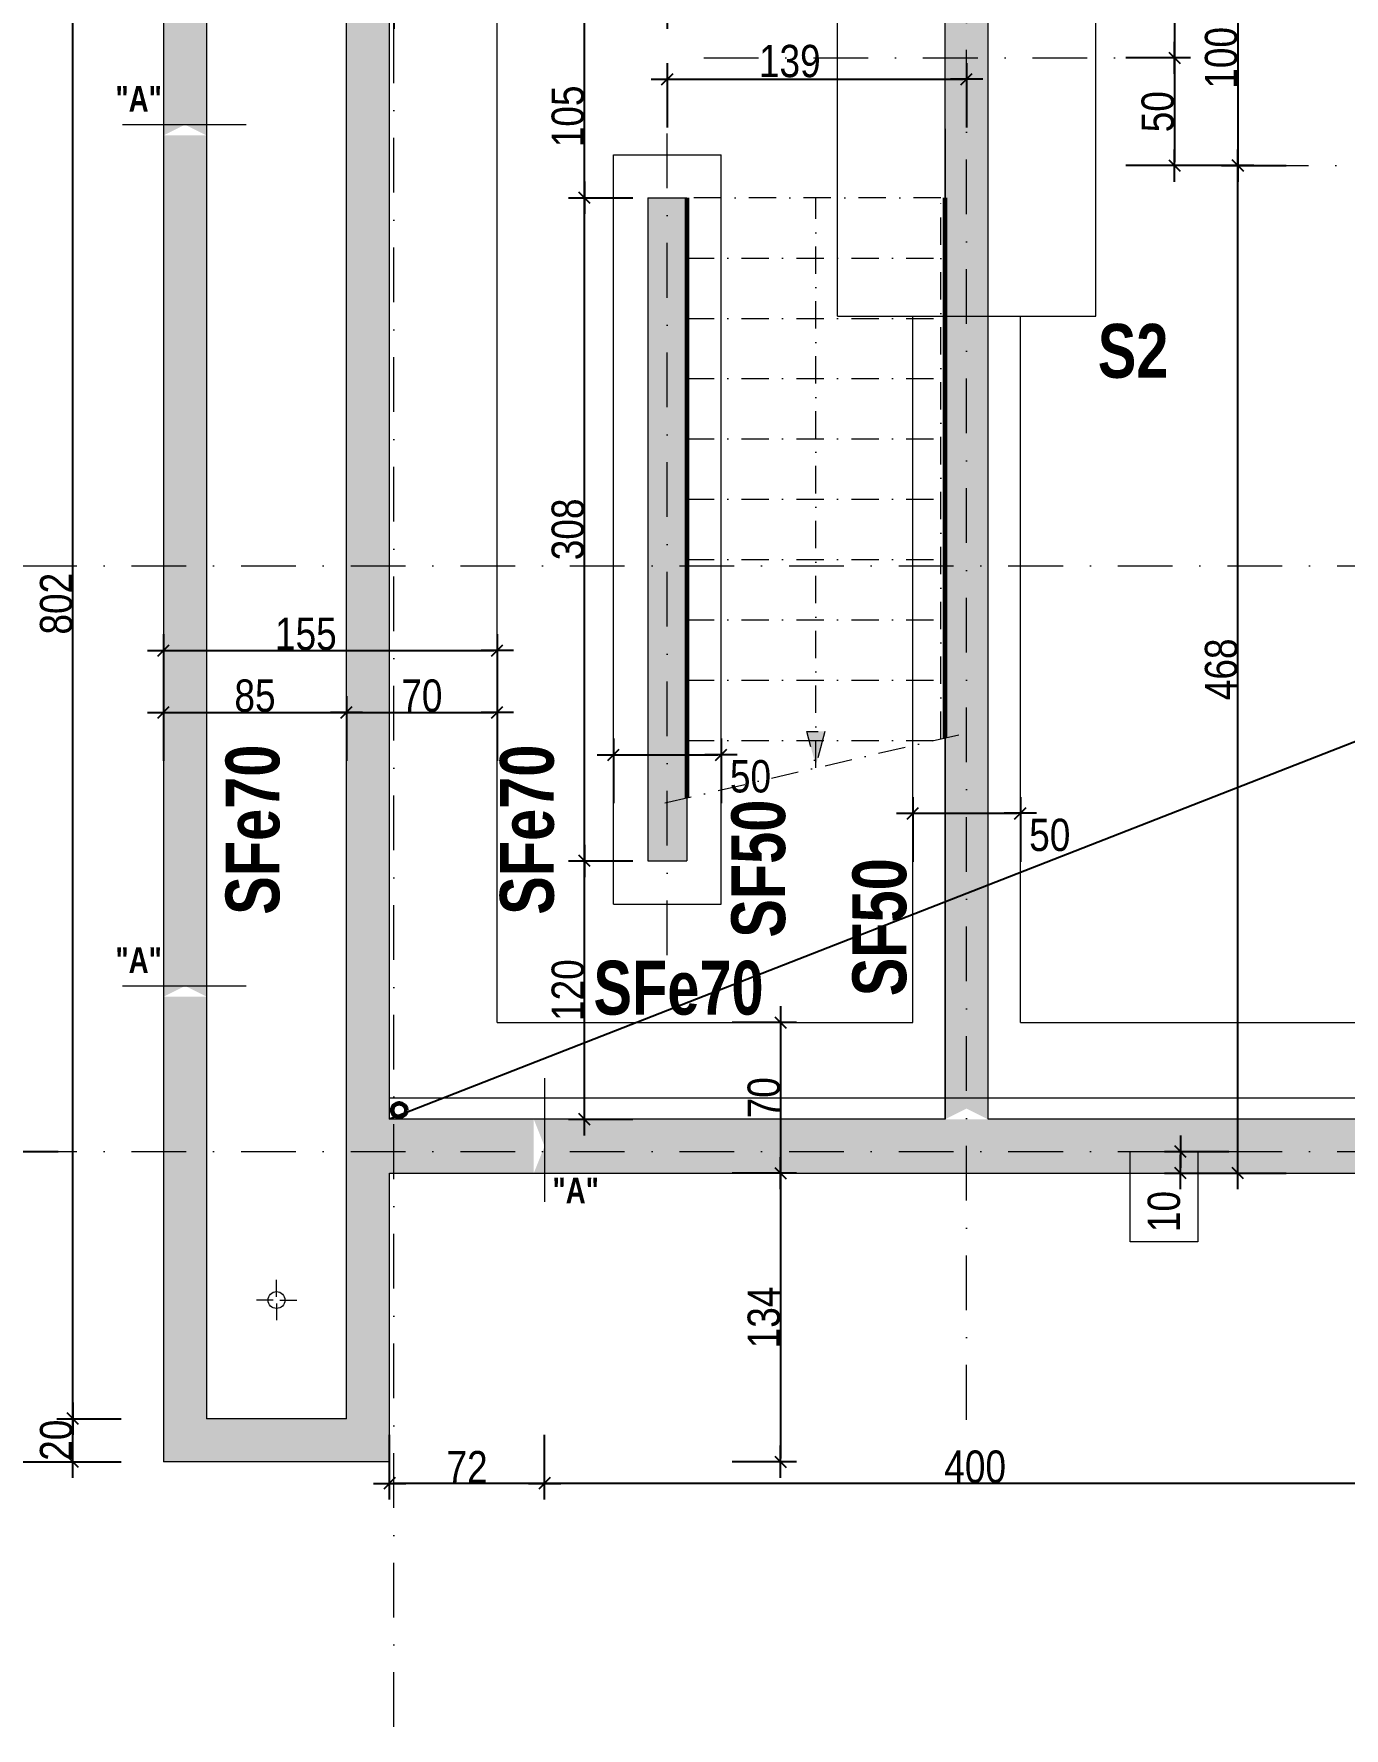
# Model space of a CAD drawing. Header units: centimetres. Extents: x -40 to 58779, y 2083 to 6283.
# Drawn here: x 52252 to 52860, y 2994 to 3781 of the extents above; entities that cross this region are included whole.
import ezdxf
from ezdxf.enums import TextEntityAlignment as Align

# ---------------------------------------------------------------- set-up
doc = ezdxf.new("R2010")
doc.units = ezdxf.units.CM
doc.header["$PDMODE"] = 1
doc.header["$PDSIZE"] = -2
doc.linetypes.add('TIRETPTX2', pattern=[50.8, 25.4, -12.7, 0, -12.7])
for name, color, linetype in [('01_cote_gen', 4, 'Continuous'), ('01_poch_murs', 253, 'Continuous'), ('01_texte', 230, 'Continuous'), ('AA_COTES', 2, 'Continuous')]:
    doc.layers.add(name, color=color, linetype=linetype)
for name, color, linetype, lineweight in [('01_murs_coup', 5, 'Continuous', 60), ('01_sem', 42, 'Continuous', 15), ('01_tram_axes', 2, 'TIRETPTX2', 9)]:
    doc.layers.add(name, color=color, linetype=linetype, lineweight=lineweight)
doc.styles.add('impact', font='impact.ttf')
doc.styles.add('STYLE2', font='ARIALN.TTF')
doc.dimstyles.new('JB50', dxfattribs={"dimscale": 0.1, "dimtxt": 150, "dimasz": 15, "dimexe": 0.1, "dimexo": 0.1, "dimgap": 0.09, "dimtad": 1, "dimdec": 1, "dimdsep": 46, "dimtxsty": 'STYLE2', "dimblk1": 'BOND_G', "dimblk2": 'BOND_D', "dimsah": 1, "dimcen": 1.5, "dimdle": 0.01, "dimse1": 1, "dimse2": 1, "dimclrd": 4, "dimclre": 2, "dimclrt": 6, "dimazin": 2, "dimtfac": 2.333333, "dimtdec": 1, "dimtix": 1, "dimtmove": 2, "dimatfit": 3, "dimldrblk": 'BOND_G', "dimfxl": 1, "dimtolj": 1, "dimtzin": 0, "dimarcsym": 0})

# ---------------------------------------------------------------- blocks, each defined once
blk = doc.blocks.new('BOND_G')
at = {"layer": 'AA_COTES', "color": 0}
for p, q in [((0, -5), (0, 15)), ((5, 0), (-5, 0)), ((1.77, 1.77), (-1.77, -1.77))]:
    blk.add_line(p, q, dxfattribs=at)
blk = doc.blocks.new('BOND_D')
at = {"layer": 'AA_COTES', "color": 0}
for p, q in [((5, 0), (-5, 0)), ((-1.77, -1.77), (1.77, 1.77)), ((0, 5), (0, -15))]:
    blk.add_line(p, q, dxfattribs=at)
blk = doc.blocks.new('*D1466')
at = {"layer": '01_cote_gen', "color": 4, "lineweight": -2, "transparency": 16777216}
blk.add_line((52522.37, 3445.72), (52569.37, 3445.72), dxfattribs=at)
at = {"layer": 'Defpoints', "color": 0, "lineweight": 0, "transparency": 16777216}
for p in [(52520.87, 3448.99), (52570.87, 3448.99), (52570.87, 3445.72)]:
    blk.add_point(p, dxfattribs=at)
at = {"layer": '01_cote_gen', "color": 4, "lineweight": -2, "transparency": 16777216, "xscale": 1.5, "yscale": 1.5, "zscale": 1.5, "rotation": 180}
blk.add_blockref('BOND_G', (52520.87, 3445.72), dxfattribs=at)
at = {"layer": '01_cote_gen', "color": 4, "lineweight": -2, "transparency": 16777216, "xscale": 1.5, "yscale": 1.5, "zscale": 1.5}
blk.add_blockref('BOND_D', (52570.87, 3445.72), dxfattribs=at)
at = {"layer": '01_cote_gen', "color": 6, "lineweight": 0, "transparency": 16777216, "insert": (52584.51, 3435.61), "char_height": 15, "attachment_point": 5, "style": 'STYLE2'}
blk.add_mtext('\\A1;50', dxfattribs=at)
blk = doc.blocks.new('*D1550')
at = {"layer": '01_cote_gen', "color": 4, "lineweight": -2, "transparency": 16777216}
blk.add_line((52661.37, 3418.51), (52708.37, 3418.51), dxfattribs=at)
at = {"layer": 'Defpoints', "color": 0, "lineweight": 0, "transparency": 16777216}
for p in [(52659.87, 3421.78), (52709.87, 3421.78), (52709.87, 3418.51)]:
    blk.add_point(p, dxfattribs=at)
at = {"layer": '01_cote_gen', "color": 4, "lineweight": -2, "transparency": 16777216, "xscale": 1.5, "yscale": 1.5, "zscale": 1.5, "rotation": 180}
blk.add_blockref('BOND_G', (52659.87, 3418.51), dxfattribs=at)
at = {"layer": '01_cote_gen', "color": 4, "lineweight": -2, "transparency": 16777216, "xscale": 1.5, "yscale": 1.5, "zscale": 1.5}
blk.add_blockref('BOND_D', (52709.87, 3418.51), dxfattribs=at)
at = {"layer": '01_cote_gen', "color": 6, "lineweight": 0, "transparency": 16777216, "insert": (52723.52, 3408.4), "char_height": 15, "attachment_point": 5, "style": 'STYLE2'}
blk.add_mtext('\\A1;50', dxfattribs=at)
blk = doc.blocks.new('*D1551')
at = {"layer": '01_cote_gen', "color": 4, "lineweight": -2, "transparency": 16777216}
blk.add_line((52598.45, 3319.89), (52598.45, 3252.89), dxfattribs=at)
at = {"layer": 'Defpoints', "color": 0, "lineweight": 0, "transparency": 16777216}
for p in [(52581.47, 3321.39), (52578.43, 3251.39), (52598.45, 3251.39)]:
    blk.add_point(p, dxfattribs=at)
at = {"layer": '01_cote_gen', "color": 4, "lineweight": -2, "transparency": 16777216, "xscale": 1.5, "yscale": 1.5, "zscale": 1.5}
for name, p, rotation in [('BOND_G', (52598.45, 3321.39), 90), ('BOND_D', (52598.45, 3251.39), 270)]:
    blk.add_blockref(name, p, dxfattribs=dict(at, rotation=rotation))
at = {"layer": '01_cote_gen', "color": 6, "lineweight": 0, "transparency": 16777216, "insert": (52590.78, 3286.39), "char_height": 15, "attachment_point": 5, "rotation": 90, "style": 'STYLE2'}
blk.add_mtext('\\A1;70', dxfattribs=at)
blk = doc.blocks.new('*D1587')
at = {"layer": '01_cote_gen', "color": 4, "lineweight": -2, "transparency": 16777216}
blk.add_line((52313.37, 3494.14), (52465.37, 3494.14), dxfattribs=at)
at = {"layer": 'Defpoints', "color": 0, "lineweight": 0, "transparency": 16777216}
for p in [(52311.87, 3557.14), (52466.87, 3557.14), (52466.87, 3494.14)]:
    blk.add_point(p, dxfattribs=at)
at = {"layer": '01_cote_gen', "color": 4, "lineweight": -2, "transparency": 16777216, "xscale": 1.5, "yscale": 1.5, "zscale": 1.5, "rotation": 180}
blk.add_blockref('BOND_G', (52311.87, 3494.14), dxfattribs=at)
at = {"layer": '01_cote_gen', "color": 4, "lineweight": -2, "transparency": 16777216, "xscale": 1.5, "yscale": 1.5, "zscale": 1.5}
blk.add_blockref('BOND_D', (52466.87, 3494.14), dxfattribs=at)
at = {"layer": '01_cote_gen', "color": 6, "lineweight": 0, "transparency": 16777216, "insert": (52377.99, 3501.8), "char_height": 15, "attachment_point": 5, "style": 'STYLE2'}
blk.add_mtext('\\A1;155', dxfattribs=at)
blk = doc.blocks.new('*D1588')
at = {"layer": '01_cote_gen', "color": 4, "lineweight": -2, "transparency": 16777216}
blk.add_line((52313.37, 3465.41), (52395.37, 3465.41), dxfattribs=at)
at = {"layer": 'Defpoints', "color": 0, "lineweight": 0, "transparency": 16777216}
for p in [(52396.87, 3465.41), (52311.87, 3459.3), (52396.87, 3459.3)]:
    blk.add_point(p, dxfattribs=at)
at = {"layer": '01_cote_gen', "color": 4, "lineweight": -2, "transparency": 16777216, "xscale": 1.5, "yscale": 1.5, "zscale": 1.5, "rotation": 180}
blk.add_blockref('BOND_G', (52311.87, 3465.41), dxfattribs=at)
at = {"layer": '01_cote_gen', "color": 4, "lineweight": -2, "transparency": 16777216, "xscale": 1.5, "yscale": 1.5, "zscale": 1.5}
blk.add_blockref('BOND_D', (52396.87, 3465.41), dxfattribs=at)
at = {"layer": '01_cote_gen', "color": 6, "lineweight": 0, "transparency": 16777216, "insert": (52354.37, 3473.08), "char_height": 15, "attachment_point": 5, "style": 'STYLE2'}
blk.add_mtext('\\A1;85', dxfattribs=at)
blk = doc.blocks.new('*D1589')
at = {"layer": '01_cote_gen', "color": 4, "lineweight": -2, "transparency": 16777216}
blk.add_line((52398.37, 3465.41), (52465.37, 3465.41), dxfattribs=at)
at = {"layer": 'Defpoints', "color": 0, "lineweight": 0, "transparency": 16777216}
for p in [(52466.87, 3465.41), (52396.87, 3457.91), (52466.87, 3457.91)]:
    blk.add_point(p, dxfattribs=at)
at = {"layer": '01_cote_gen', "color": 4, "lineweight": -2, "transparency": 16777216, "xscale": 1.5, "yscale": 1.5, "zscale": 1.5, "rotation": 180}
blk.add_blockref('BOND_G', (52396.87, 3465.41), dxfattribs=at)
at = {"layer": '01_cote_gen', "color": 4, "lineweight": -2, "transparency": 16777216, "xscale": 1.5, "yscale": 1.5, "zscale": 1.5}
blk.add_blockref('BOND_D', (52466.87, 3465.41), dxfattribs=at)
at = {"layer": '01_cote_gen', "color": 6, "lineweight": 0, "transparency": 16777216, "insert": (52431.87, 3473.08), "char_height": 15, "attachment_point": 5, "style": 'STYLE2'}
blk.add_mtext('\\A1;70', dxfattribs=at)
blk = doc.blocks.new('*D1610')
at = {"layer": '01_cote_gen', "color": 4, "lineweight": -2, "transparency": 16777216}
blk.add_line((52598.45, 3249.89), (52598.45, 3118.85), dxfattribs=at)
at = {"layer": 'Defpoints', "color": 0, "lineweight": 0, "transparency": 16777216}
for p in [(52553.16, 3251.39), (52416.87, 3117.35), (52598.45, 3117.35)]:
    blk.add_point(p, dxfattribs=at)
at = {"layer": '01_cote_gen', "color": 4, "lineweight": -2, "transparency": 16777216, "xscale": 1.5, "yscale": 1.5, "zscale": 1.5}
for name, p, rotation in [('BOND_G', (52598.45, 3251.39), 90), ('BOND_D', (52598.45, 3117.35), 270)]:
    blk.add_blockref(name, p, dxfattribs=dict(at, rotation=rotation))
at = {"layer": '01_cote_gen', "color": 6, "lineweight": 0, "transparency": 16777216, "insert": (52590.78, 3184.37), "char_height": 15, "attachment_point": 5, "rotation": 90, "style": 'STYLE2'}
blk.add_mtext('\\A1;134', dxfattribs=at)
blk = doc.blocks.new('*D1611')
at = {"layer": '01_cote_gen', "color": 4, "lineweight": -2, "transparency": 16777216}
blk.add_line((52240.41, 3118.85), (52240.41, 3259.89), dxfattribs=at)
at = {"layer": 'Defpoints', "color": 0, "lineweight": 0, "transparency": 16777216}
for p in [(52240.41, 3261.39), (52248.91, 3261.39), (52281.33, 3117.35)]:
    blk.add_point(p, dxfattribs=at)
at = {"layer": '01_cote_gen', "color": 4, "lineweight": -2, "transparency": 16777216, "xscale": 1.5, "yscale": 1.5, "zscale": 1.5}
for name, p, rotation in [('BOND_D', (52240.41, 3261.39), 90), ('BOND_G', (52240.41, 3117.35), 270)]:
    blk.add_blockref(name, p, dxfattribs=dict(at, rotation=rotation))
at = {"layer": '01_cote_gen', "color": 6, "lineweight": 0, "transparency": 16777216, "insert": (52232.87, 3189.37), "char_height": 15, "attachment_point": 5, "rotation": 90, "style": 'STYLE2'}
blk.add_mtext('\\A1;144', dxfattribs=at)
blk = doc.blocks.new('*D1612')
at = {"layer": '01_cote_gen', "color": 4, "lineweight": -2, "transparency": 16777216}
blk.add_line((52213.21, 3118.85), (52213.21, 3957.89), dxfattribs=at)
at = {"layer": 'Defpoints', "color": 0, "lineweight": 0, "transparency": 16777216}
for p in [(52213.21, 3959.39), (52281.33, 3959.39), (52262.91, 3117.35)]:
    blk.add_point(p, dxfattribs=at)
at = {"layer": '01_cote_gen', "color": 4, "lineweight": -2, "transparency": 16777216, "xscale": 1.5, "yscale": 1.5, "zscale": 1.5}
for name, p, rotation in [('BOND_D', (52213.21, 3959.39), 90), ('BOND_G', (52213.21, 3117.35), 270)]:
    blk.add_blockref(name, p, dxfattribs=dict(at, rotation=rotation))
at = {"layer": '01_cote_gen', "color": 6, "lineweight": 0, "transparency": 16777216, "insert": (52205.54, 3515.87), "char_height": 15, "attachment_point": 5, "rotation": 90, "style": 'STYLE2'}
blk.add_mtext('\\A1;842', dxfattribs=at)
blk = doc.blocks.new('*D1613')
at = {"layer": '01_cote_gen', "color": 4, "lineweight": -2, "transparency": 16777216}
blk.add_line((52240.41, 3262.89), (52240.41, 3957.89), dxfattribs=at)
at = {"layer": 'Defpoints', "color": 0, "lineweight": 0, "transparency": 16777216}
for p in [(52240.41, 3959.39), (52281.33, 3959.39), (52262.91, 3261.39)]:
    blk.add_point(p, dxfattribs=at)
at = {"layer": '01_cote_gen', "color": 4, "lineweight": -2, "transparency": 16777216, "xscale": 1.5, "yscale": 1.5, "zscale": 1.5}
for name, p, rotation in [('BOND_D', (52240.41, 3959.39), 90), ('BOND_G', (52240.41, 3261.39), 270)]:
    blk.add_blockref(name, p, dxfattribs=dict(at, rotation=rotation))
at = {"layer": '01_cote_gen', "color": 6, "lineweight": 0, "transparency": 16777216, "insert": (52232.74, 3610.39), "char_height": 15, "attachment_point": 5, "rotation": 90, "style": 'STYLE2'}
blk.add_mtext('\\A1;698', dxfattribs=at)
blk = doc.blocks.new('*D1618')
at = {"layer": '01_cote_gen', "color": 4, "lineweight": -2, "transparency": 16777216}
blk.add_line((52420.37, 3805.33), (52544.37, 3805.33), dxfattribs=at)
at = {"layer": 'Defpoints', "color": 0, "lineweight": 0, "transparency": 16777216}
for p in [(52545.87, 3805.33), (52418.87, 3781.8), (52545.87, 3735.95)]:
    blk.add_point(p, dxfattribs=at)
at = {"layer": '01_cote_gen', "color": 4, "lineweight": -2, "transparency": 16777216, "xscale": 1.5, "yscale": 1.5, "zscale": 1.5, "rotation": 180}
blk.add_blockref('BOND_G', (52418.87, 3805.33), dxfattribs=at)
at = {"layer": '01_cote_gen', "color": 4, "lineweight": -2, "transparency": 16777216, "xscale": 1.5, "yscale": 1.5, "zscale": 1.5}
blk.add_blockref('BOND_D', (52545.87, 3805.33), dxfattribs=at)
at = {"layer": '01_cote_gen', "color": 6, "lineweight": 0, "transparency": 16777216, "insert": (52482.37, 3812.87), "char_height": 15, "attachment_point": 5, "style": 'STYLE2'}
blk.add_mtext('\\A1;127', dxfattribs=at)
blk = doc.blocks.new('*D1619')
at = {"layer": '01_cote_gen', "color": 4, "lineweight": -2, "transparency": 16777216}
blk.add_line((52547.37, 3759.48), (52683.37, 3759.48), dxfattribs=at)
at = {"layer": 'Defpoints', "color": 0, "lineweight": 0, "transparency": 16777216}
for p in [(52684.87, 3759.48), (52545.87, 3751.98), (52684.87, 3748.21)]:
    blk.add_point(p, dxfattribs=at)
at = {"layer": '01_cote_gen', "color": 4, "lineweight": -2, "transparency": 16777216, "xscale": 1.5, "yscale": 1.5, "zscale": 1.5, "rotation": 180}
blk.add_blockref('BOND_G', (52545.87, 3759.48), dxfattribs=at)
at = {"layer": '01_cote_gen', "color": 4, "lineweight": -2, "transparency": 16777216, "xscale": 1.5, "yscale": 1.5, "zscale": 1.5}
blk.add_blockref('BOND_D', (52684.87, 3759.48), dxfattribs=at)
at = {"layer": '01_cote_gen', "color": 6, "lineweight": 0, "transparency": 16777216, "insert": (52602.77, 3767.81), "char_height": 15, "attachment_point": 5, "style": 'STYLE2'}
blk.add_mtext('\\A1;139', dxfattribs=at)
blk = doc.blocks.new('*D1672')
at = {"layer": '01_cote_gen', "color": 4, "lineweight": -2, "transparency": 16777216}
blk.add_line((52269.75, 3118.85), (52269.75, 3135.85), dxfattribs=at)
at = {"layer": 'Defpoints', "color": 0, "lineweight": 0, "transparency": 16777216}
for p in [(52269.75, 3137.35), (52331.87, 3137.35), (52311.87, 3117.35)]:
    blk.add_point(p, dxfattribs=at)
at = {"layer": '01_cote_gen', "color": 4, "lineweight": -2, "transparency": 16777216, "xscale": 1.5, "yscale": 1.5, "zscale": 1.5}
for name, p, rotation in [('BOND_D', (52269.75, 3137.35), 90), ('BOND_G', (52269.75, 3117.35), 270)]:
    blk.add_blockref(name, p, dxfattribs=dict(at, rotation=rotation))
at = {"layer": '01_cote_gen', "color": 6, "lineweight": 0, "transparency": 16777216, "insert": (52262.09, 3127.35), "char_height": 15, "attachment_point": 5, "rotation": 90, "style": 'STYLE2'}
blk.add_mtext('\\A1;20', dxfattribs=at)
blk = doc.blocks.new('*D1673')
at = {"layer": '01_cote_gen', "color": 4, "lineweight": -2, "transparency": 16777216}
blk.add_line((52269.75, 3138.85), (52269.75, 3937.89), dxfattribs=at)
at = {"layer": 'Defpoints', "color": 0, "lineweight": 0, "transparency": 16777216}
for p in [(52269.75, 3939.39), (52380.37, 3939.39), (52288.88, 3137.35)]:
    blk.add_point(p, dxfattribs=at)
at = {"layer": '01_cote_gen', "color": 4, "lineweight": -2, "transparency": 16777216, "xscale": 1.5, "yscale": 1.5, "zscale": 1.5}
for name, p, rotation in [('BOND_D', (52269.75, 3939.39), 90), ('BOND_G', (52269.75, 3137.35), 270)]:
    blk.add_blockref(name, p, dxfattribs=dict(at, rotation=rotation))
at = {"layer": '01_cote_gen', "color": 6, "lineweight": 0, "transparency": 16777216, "insert": (52262.09, 3515.87), "char_height": 15, "attachment_point": 5, "rotation": 90, "style": 'STYLE2'}
blk.add_mtext('\\A1;802', dxfattribs=at)
blk = doc.blocks.new('*D1675')
at = {"layer": '01_cote_gen', "color": 4, "lineweight": -2, "transparency": 16777216}
blk.add_line((52507.42, 3277.89), (52507.42, 3394.89), dxfattribs=at)
at = {"layer": 'Defpoints', "color": 0, "lineweight": 0, "transparency": 16777216}
for p in [(52507.42, 3396.39), (52536.63, 3396.39), (52536.63, 3276.39)]:
    blk.add_point(p, dxfattribs=at)
at = {"layer": '01_cote_gen', "color": 4, "lineweight": -2, "transparency": 16777216, "xscale": 1.5, "yscale": 1.5, "zscale": 1.5}
for name, p, rotation in [('BOND_D', (52507.42, 3396.39), 90), ('BOND_G', (52507.42, 3276.39), 270)]:
    blk.add_blockref(name, p, dxfattribs=dict(at, rotation=rotation))
at = {"layer": '01_cote_gen', "color": 6, "lineweight": 0, "transparency": 16777216, "insert": (52499.75, 3336.39), "char_height": 15, "attachment_point": 5, "rotation": 90, "style": 'STYLE2'}
blk.add_mtext('\\A1;120', dxfattribs=at)
blk = doc.blocks.new('*D1676')
at = {"layer": '01_cote_gen', "color": 4, "lineweight": -2, "transparency": 16777216}
blk.add_line((52507.42, 3397.89), (52507.42, 3702.89), dxfattribs=at)
at = {"layer": 'Defpoints', "color": 0, "lineweight": 0, "transparency": 16777216}
for p in [(52507.42, 3704.39), (52536.87, 3704.39), (52520.87, 3396.39)]:
    blk.add_point(p, dxfattribs=at)
at = {"layer": '01_cote_gen', "color": 4, "lineweight": -2, "transparency": 16777216, "xscale": 1.5, "yscale": 1.5, "zscale": 1.5}
for name, p, rotation in [('BOND_D', (52507.42, 3704.39), 90), ('BOND_G', (52507.42, 3396.39), 270)]:
    blk.add_blockref(name, p, dxfattribs=dict(at, rotation=rotation))
at = {"layer": '01_cote_gen', "color": 6, "lineweight": 0, "transparency": 16777216, "insert": (52499.75, 3550.39), "char_height": 15, "attachment_point": 5, "rotation": 90, "style": 'STYLE2'}
blk.add_mtext('\\A1;308', dxfattribs=at)
blk = doc.blocks.new('*D1677')
at = {"layer": '01_cote_gen', "color": 4, "lineweight": -2, "transparency": 16777216}
blk.add_line((52507.42, 3705.89), (52507.42, 3807.89), dxfattribs=at)
at = {"layer": 'Defpoints', "color": 0, "lineweight": 0, "transparency": 16777216}
for p in [(52507.42, 3809.39), (52536.87, 3809.39), (52536.87, 3704.39)]:
    blk.add_point(p, dxfattribs=at)
at = {"layer": '01_cote_gen', "color": 4, "lineweight": -2, "transparency": 16777216, "xscale": 1.5, "yscale": 1.5, "zscale": 1.5}
for name, p, rotation in [('BOND_D', (52507.42, 3809.39), 90), ('BOND_G', (52507.42, 3704.39), 270)]:
    blk.add_blockref(name, p, dxfattribs=dict(at, rotation=rotation))
at = {"layer": '01_cote_gen', "color": 6, "lineweight": 0, "transparency": 16777216, "insert": (52499.75, 3742.2), "char_height": 15, "attachment_point": 5, "rotation": 90, "style": 'STYLE2'}
blk.add_mtext('\\A1;105', dxfattribs=at)
blk = doc.blocks.new('*D1678')
at = {"layer": '01_cote_gen', "color": 4, "lineweight": -2, "transparency": 16777216}
blk.add_line((52810.86, 3252.89), (52810.86, 3717.86), dxfattribs=at)
at = {"layer": 'Defpoints', "color": 0, "lineweight": 0, "transparency": 16777216}
for p in [(52810.86, 3719.36), (52812.91, 3719.36), (52831.36, 3251.39)]:
    blk.add_point(p, dxfattribs=at)
at = {"layer": '01_cote_gen', "color": 4, "lineweight": -2, "transparency": 16777216, "xscale": 1.5, "yscale": 1.5, "zscale": 1.5}
for name, p, rotation in [('BOND_D', (52810.86, 3719.36), 90), ('BOND_G', (52810.86, 3251.39), 270)]:
    blk.add_blockref(name, p, dxfattribs=dict(at, rotation=rotation))
at = {"layer": '01_cote_gen', "color": 6, "lineweight": 0, "transparency": 16777216, "insert": (52803.2, 3485.37), "char_height": 15, "attachment_point": 5, "rotation": 90, "style": 'STYLE2'}
blk.add_mtext('\\A1;468', dxfattribs=at)
blk = doc.blocks.new('*D1679')
at = {"layer": '01_cote_gen', "color": 4, "lineweight": -2, "transparency": 16777216}
blk.add_line((52784.26, 3252.89), (52784.26, 3259.89), dxfattribs=at)
at = {"layer": 'Defpoints', "color": 0, "lineweight": 0, "transparency": 16777216}
for p in [(52784.26, 3261.39), (52809.87, 3261.39), (52801.13, 3251.39)]:
    blk.add_point(p, dxfattribs=at)
at = {"layer": '01_cote_gen', "color": 4, "lineweight": -2, "transparency": 16777216, "xscale": 1.5, "yscale": 1.5, "zscale": 1.5}
for name, p, rotation in [('BOND_D', (52784.26, 3261.39), 90), ('BOND_G', (52784.26, 3251.39), 270)]:
    blk.add_blockref(name, p, dxfattribs=dict(at, rotation=rotation))
at = {"layer": '01_cote_gen', "color": 6, "lineweight": 0, "transparency": 16777216, "insert": (52776.6, 3233.55), "char_height": 15, "attachment_point": 5, "rotation": 90, "style": 'STYLE2'}
blk.add_mtext('\\A1;10', dxfattribs=at)
blk = doc.blocks.new('*D1680')
at = {"layer": '01_cote_gen', "color": 4, "lineweight": -2, "transparency": 16777216}
blk.add_line((-22.5, 3720.86), (-22.5, 4438.89), dxfattribs=at)
at = {"layer": 'Defpoints', "color": 0, "lineweight": 0, "transparency": 16777216}
for p in [(-22.5, 4440.39), (0, 4440.39), (52858.64, 3719.36)]:
    blk.add_point(p, dxfattribs=at)
at = {"layer": '01_cote_gen', "color": 4, "lineweight": -2, "transparency": 16777216, "xscale": 1.5, "yscale": 1.5, "zscale": 1.5}
for name, p, rotation in [('BOND_D', (-22.5, 4440.39), 90), ('BOND_G', (-22.5, 3719.36), 270)]:
    blk.add_blockref(name, p, dxfattribs=dict(at, rotation=rotation))
at = {"layer": '01_cote_gen', "color": 6, "lineweight": 0, "transparency": 16777216, "insert": (-30.04, 4079.87), "char_height": 15, "attachment_point": 5, "rotation": 90, "style": 'STYLE2'}
blk.add_mtext('\\A1;721', dxfattribs=at)
blk = doc.blocks.new('*D1683')
at = {"layer": '01_cote_gen', "color": 4, "lineweight": -2, "transparency": 16777216}
blk.add_line((52810.86, 3817.89), (52810.86, 3720.86), dxfattribs=at)
at = {"layer": 'Defpoints', "color": 0, "lineweight": 0, "transparency": 16777216}
for p in [(52777.46, 3819.39), (52810.86, 3719.36), (52828.64, 3719.36)]:
    blk.add_point(p, dxfattribs=at)
at = {"layer": '01_cote_gen', "color": 4, "lineweight": -2, "transparency": 16777216, "xscale": 1.5, "yscale": 1.5, "zscale": 1.5}
for name, p, rotation in [('BOND_G', (52810.86, 3819.39), 90), ('BOND_D', (52810.86, 3719.36), 270)]:
    blk.add_blockref(name, p, dxfattribs=dict(at, rotation=rotation))
at = {"layer": '01_cote_gen', "color": 6, "lineweight": 0, "transparency": 16777216, "insert": (52803.2, 3769.37), "char_height": 15, "attachment_point": 5, "rotation": 90, "style": 'STYLE2'}
blk.add_mtext('\\A1;100', dxfattribs=at)
blk = doc.blocks.new('*D1684')
at = {"layer": '01_cote_gen', "color": 4, "lineweight": -2, "transparency": 16777216}
blk.add_line((52781.43, 3817.89), (52781.43, 3770.89), dxfattribs=at)
at = {"layer": 'Defpoints', "color": 0, "lineweight": 0, "transparency": 16777216}
for p in [(52770.83, 3819.39), (52761.8, 3769.39), (52781.43, 3769.39)]:
    blk.add_point(p, dxfattribs=at)
at = {"layer": '01_cote_gen', "color": 4, "lineweight": -2, "transparency": 16777216, "xscale": 1.5, "yscale": 1.5, "zscale": 1.5}
for name, p, rotation in [('BOND_G', (52781.43, 3819.39), 90), ('BOND_D', (52781.43, 3769.39), 270)]:
    blk.add_blockref(name, p, dxfattribs=dict(at, rotation=rotation))
at = {"layer": '01_cote_gen', "color": 6, "lineweight": 0, "transparency": 16777216, "insert": (52773.76, 3794.39), "char_height": 15, "attachment_point": 5, "rotation": 90, "style": 'STYLE2'}
blk.add_mtext('\\A1;50', dxfattribs=at)
blk = doc.blocks.new('*D1685')
at = {"layer": '01_cote_gen', "color": 4, "lineweight": -2, "transparency": 16777216}
blk.add_line((52781.43, 3767.89), (52781.43, 3720.86), dxfattribs=at)
at = {"layer": 'Defpoints', "color": 0, "lineweight": 0, "transparency": 16777216}
for p in [(52768.87, 3769.39), (52781.43, 3719.36), (52788.36, 3719.36)]:
    blk.add_point(p, dxfattribs=at)
at = {"layer": '01_cote_gen', "color": 4, "lineweight": -2, "transparency": 16777216, "xscale": 1.5, "yscale": 1.5, "zscale": 1.5}
for name, p, rotation in [('BOND_G', (52781.43, 3769.39), 90), ('BOND_D', (52781.43, 3719.36), 270)]:
    blk.add_blockref(name, p, dxfattribs=dict(at, rotation=rotation))
at = {"layer": '01_cote_gen', "color": 6, "lineweight": 0, "transparency": 16777216, "insert": (52773.76, 3744.37), "char_height": 15, "attachment_point": 5, "rotation": 90, "style": 'STYLE2'}
blk.add_mtext('\\A1;50', dxfattribs=at)
blk = doc.blocks.new('*D2087')
at = {"layer": '01_cote_gen', "color": 4, "lineweight": -2, "ltscale": 0.2, "transparency": 16777216}
blk.add_line((52887.37, 3107.32), (52490.37, 3107.32), dxfattribs=at)
at = {"layer": 'Defpoints', "color": 0, "lineweight": 0, "ltscale": 0.2, "transparency": 16777216}
for p in [(52488.87, 3238), (52888.87, 3238), (52488.87, 3107.32)]:
    blk.add_point(p, dxfattribs=at)
at = {"layer": '01_cote_gen', "color": 4, "lineweight": -2, "ltscale": 0.2, "transparency": 16777216, "xscale": 1.5, "yscale": 1.5, "zscale": 1.5, "rotation": 180}
blk.add_blockref('BOND_D', (52488.87, 3107.32), dxfattribs=at)
at = {"layer": '01_cote_gen', "color": 4, "lineweight": -2, "ltscale": 0.2, "transparency": 16777216, "xscale": 1.5, "yscale": 1.5, "zscale": 1.5}
blk.add_blockref('BOND_G', (52888.87, 3107.32), dxfattribs=at)
at = {"layer": '01_cote_gen', "color": 6, "lineweight": 0, "ltscale": 0.2, "transparency": 16777216, "insert": (52688.87, 3114.98), "char_height": 15, "attachment_point": 5, "style": 'STYLE2'}
blk.add_mtext('\\A1;400', dxfattribs=at)
blk = doc.blocks.new('*D2088')
at = {"layer": '01_cote_gen', "color": 4, "lineweight": -2, "ltscale": 0.2, "transparency": 16777216}
blk.add_line((52487.37, 3107.32), (52418.37, 3107.32), dxfattribs=at)
at = {"layer": 'Defpoints', "color": 0, "lineweight": 0, "ltscale": 0.2, "transparency": 16777216}
for p in [(52488.87, 3238), (52416.87, 3200.5), (52416.87, 3107.32)]:
    blk.add_point(p, dxfattribs=at)
at = {"layer": '01_cote_gen', "color": 4, "lineweight": -2, "ltscale": 0.2, "transparency": 16777216, "xscale": 1.5, "yscale": 1.5, "zscale": 1.5, "rotation": 180}
blk.add_blockref('BOND_D', (52416.87, 3107.32), dxfattribs=at)
at = {"layer": '01_cote_gen', "color": 4, "lineweight": -2, "ltscale": 0.2, "transparency": 16777216, "xscale": 1.5, "yscale": 1.5, "zscale": 1.5}
blk.add_blockref('BOND_G', (52488.87, 3107.32), dxfattribs=at)
at = {"layer": '01_cote_gen', "color": 6, "lineweight": 0, "ltscale": 0.2, "transparency": 16777216, "insert": (52452.87, 3114.86), "char_height": 15, "attachment_point": 5, "style": 'STYLE2'}
blk.add_mtext('\\A1;72', dxfattribs=at)
blk = doc.blocks.new('*D2106')
at = {"layer": '01_cote_gen', "color": 4, "lineweight": -2, "ltscale": 0.2, "transparency": 16777216}
blk.add_line((52183.5, 3118.85), (52183.5, 3336.85), dxfattribs=at)
at = {"layer": 'Defpoints', "color": 0, "lineweight": 0, "ltscale": 0.2, "transparency": 16777216}
for p in [(52183.5, 3338.35), (52350.26, 3338.35), (52311.87, 3117.35)]:
    blk.add_point(p, dxfattribs=at)
at = {"layer": '01_cote_gen', "color": 4, "lineweight": -2, "ltscale": 0.2, "transparency": 16777216, "xscale": 1.5, "yscale": 1.5, "zscale": 1.5}
for name, p, rotation in [('BOND_D', (52183.5, 3338.35), 90), ('BOND_G', (52183.5, 3117.35), 270)]:
    blk.add_blockref(name, p, dxfattribs=dict(at, rotation=rotation))
at = {"layer": '01_cote_gen', "color": 6, "lineweight": 0, "ltscale": 0.2, "transparency": 16777216, "insert": (52175.96, 3227.85), "char_height": 15, "attachment_point": 5, "rotation": 90, "style": 'STYLE2'}
blk.add_mtext('\\A1;221', dxfattribs=at)
blk = doc.blocks.new('*D2107')
at = {"layer": '01_cote_gen', "color": 4, "lineweight": -2, "ltscale": 0.2, "transparency": 16777216}
blk.add_line((52183.5, 3339.85), (52183.5, 3736.85), dxfattribs=at)
at = {"layer": 'Defpoints', "color": 0, "lineweight": 0, "ltscale": 0.2, "transparency": 16777216}
for p in [(52183.5, 3738.35), (52350.26, 3738.35), (52350.26, 3338.35)]:
    blk.add_point(p, dxfattribs=at)
at = {"layer": '01_cote_gen', "color": 4, "lineweight": -2, "ltscale": 0.2, "transparency": 16777216, "xscale": 1.5, "yscale": 1.5, "zscale": 1.5}
for name, p, rotation in [('BOND_D', (52183.5, 3738.35), 90), ('BOND_G', (52183.5, 3338.35), 270)]:
    blk.add_blockref(name, p, dxfattribs=dict(at, rotation=rotation))
at = {"layer": '01_cote_gen', "color": 6, "lineweight": 0, "ltscale": 0.2, "transparency": 16777216, "insert": (52175.83, 3515.85), "char_height": 15, "attachment_point": 5, "rotation": 90, "style": 'STYLE2'}
blk.add_mtext('\\A1;400', dxfattribs=at)
blk = doc.blocks.new('*D2108')
at = {"layer": '01_cote_gen', "color": 4, "lineweight": -2, "ltscale": 0.2, "transparency": 16777216}
blk.add_line((52183.5, 3739.85), (52183.5, 3957.89), dxfattribs=at)
at = {"layer": 'Defpoints', "color": 0, "lineweight": 0, "ltscale": 0.2, "transparency": 16777216}
for p in [(52183.5, 3959.39), (52311.87, 3959.39), (52350.26, 3738.35)]:
    blk.add_point(p, dxfattribs=at)
at = {"layer": '01_cote_gen', "color": 4, "lineweight": -2, "ltscale": 0.2, "transparency": 16777216, "xscale": 1.5, "yscale": 1.5, "zscale": 1.5}
for name, p, rotation in [('BOND_D', (52183.5, 3959.39), 90), ('BOND_G', (52183.5, 3738.35), 270)]:
    blk.add_blockref(name, p, dxfattribs=dict(at, rotation=rotation))
at = {"layer": '01_cote_gen', "color": 6, "lineweight": 0, "ltscale": 0.2, "transparency": 16777216, "insert": (52175.96, 3848.87), "char_height": 15, "attachment_point": 5, "rotation": 90, "style": 'STYLE2'}
blk.add_mtext('\\A1;221', dxfattribs=at)

msp = doc.modelspace()

# ---------------------------------------------------------------- hatches: boundary and pattern name
at = {"layer": '01_poch_murs', "lineweight": 0}
h = msp.add_hatch(color=256, dxfattribs=at)
h.dxf.hatch_style = 1
h.paths.add_polyline_path([(53793.87, 3699.33), (53768.87, 3699.33), (53768.87, 3276.39), (53508.87, 3276.39), (53508.87, 3699.33), (53488.87, 3699.33), (53488.87, 3276.39), (52974.87, 3276.39), (52974.87, 3699.36), (52954.87, 3699.36), (52954.87, 3276.39), (52694.87, 3276.39), (52694.87, 3829.39), (52662.87, 3829.39), (52662.87, 3809.39), (52674.87, 3809.39), (52674.87, 3276.39), (52416.87, 3276.39), (52416.87, 3809.39), (52560.87, 3809.39), (52560.87, 3829.39), (52396.87, 3829.39), (52396.87, 3137.35), (52331.87, 3137.35), (52331.87, 3939.39), (52428.87, 3939.39), (52428.87, 4043.25), (52408.87, 4043.25), (52408.87, 3959.39), (52311.87, 3959.39), (52311.87, 3117.35), (52416.87, 3117.35), (52416.87, 3251.39), (53061.38, 3251.39), (53061.38, 3181.39), (53768.87, 3181.39), (53768.87, 2800.26), (53793.87, 2800.26), (53793.87, 2927.39), (53808.42, 2927.39), (53808.42, 2947.39), (53793.87, 2947.39), (53793.87, 3201.39), (53081.38, 3201.39), (53081.38, 3251.39), (53793.87, 3251.39)])
h = msp.add_hatch(color=256, dxfattribs=at)
h.dxf.hatch_style = 1
h.paths.add_polyline_path([(52554.87, 3704.39), (52536.87, 3704.39), (52536.87, 3396.39), (52554.87, 3396.39)])
at = {"layer": '01_tram_axes', "ltscale": 0.5}
msp.add_hatch(color=256, dxfattribs=at).paths.add_polyline_path([(52619.12, 3456.58), (52614.87, 3440.7), (52610.61, 3456.58)])

# ---------------------------------------------------------------- linework, layer by layer
at = {"layer": '01_cote_gen', "lineweight": 0}
msp.add_lwpolyline([(52760.89, 3261.39), (52792.34, 3261.39), (52792.34, 3219.46), (52760.89, 3219.46)], close=True, dxfattribs=at)
at = {"layer": '01_murs_coup', "lineweight": 18}
for p, q in [((52311.87, 3959.39), (52311.87, 3117.35)), ((52331.87, 3939.39), (52331.87, 3137.35)), ((52396.87, 3137.35), (52396.87, 3829.39)), ((52674.87, 3276.39), (52674.87, 3809.39)), ((52694.87, 3276.39), (52694.87, 3771.43)), ((52536.87, 3704.39), (52536.87, 3396.39)), ((52554.87, 3704.39), (52554.87, 3396.39)), ((52416.87, 3117.35), (52416.87, 3251.39)), ((52416.87, 3251.39), (53061.38, 3251.39)), ((52364.37, 3194.01), (52364.37, 3201.82)), ((52362.81, 3192.45), (52354.99, 3192.45)), ((52364.37, 3190.89), (52364.37, 3183.07)), ((52365.93, 3192.45), (52373.74, 3192.45)), ((52396.87, 3137.35), (52331.87, 3137.35)), ((52416.87, 3117.35), (52311.87, 3117.35))]:
    msp.add_line(p, q, dxfattribs=at)
at = {"layer": '01_murs_coup', "lineweight": 5}
for p, q in [((52694.87, 3276.39), (52694.87, 3829.39)), ((52416.87, 3276.39), (52416.87, 3809.39)), ((52674.87, 3276.39), (52674.87, 3809.39)), ((52674.87, 3736.39), (52674.87, 3276.39)), ((52536.87, 3704.39), (52536.87, 3396.39)), ((52536.87, 3704.39), (52554.87, 3704.39)), ((52554.87, 3704.39), (52554.87, 3396.39)), ((52536.87, 3396.39), (52554.87, 3396.39)), ((52674.87, 3276.39), (52416.87, 3276.39)), ((52396.87, 3137.35), (52331.87, 3137.35)), ((52416.87, 3117.35), (52311.87, 3117.35))]:
    msp.add_line(p, q, dxfattribs=at)
at = {"layer": '01_murs_coup'}
for p, q in [((52554.87, 3704.39), (52554.87, 3425.68)), ((52674.87, 3453.55), (52674.87, 3704.39))]:
    msp.add_line(p, q, dxfattribs=at)
at = {"layer": '01_murs_coup', "lineweight": 0}
msp.add_line((52954.87, 3276.39), (52694.87, 3276.39), dxfattribs=at)
at = {"layer": '01_murs_coup', "lineweight": 5}
msp.add_circle((52421.38, 3280.64), 3.25, dxfattribs=at)
at = {"layer": '01_murs_coup'}
msp.add_circle((52421.38, 3280.64), 3.25, dxfattribs=at)
at = {"layer": '01_murs_coup', "lineweight": 18}
msp.add_circle((52364.37, 3192.45), 3.91, dxfattribs=at)
at = {"layer": '01_sem', "lineweight": 0}
for p, q in [((52624.87, 3649.39), (52624.87, 3889.39)), ((52744.87, 3649.39), (52744.87, 3889.39)), ((52520.87, 3376.39), (52520.87, 3724.39)), ((52520.87, 3724.39), (52570.87, 3724.39)), ((52570.87, 3376.39), (52570.87, 3724.39)), ((52624.87, 3649.39), (52744.87, 3649.39)), ((52520.87, 3376.39), (52570.87, 3376.39))]:
    msp.add_line(p, q, dxfattribs=at)
at = {"layer": '01_sem', "ltscale": 2}
for p, q in [((52466.87, 3321.39), (52466.87, 3794.39)), ((52659.87, 3321.39), (52659.87, 3649.39)), ((52709.87, 3321.39), (52709.87, 3649.39))]:
    msp.add_line(p, q, dxfattribs=at)
at = {"layer": '01_sem', "lineweight": 5}
for p, q in [((52292.76, 3738.35), (52350.26, 3738.35)), ((52292.76, 3338.35), (52350.26, 3338.35)), ((52466.87, 3321.39), (52659.87, 3321.39)), ((52709.87, 3321.39), (52939.87, 3321.39)), ((52488.87, 3295.5), (52488.87, 3238)), ((52416.87, 3286.39), (53768.87, 3286.39))]:
    msp.add_line(p, q, dxfattribs=at)
for points in [[(52311.87, 3733.35), (52331.87, 3733.35), (52331.87, 3743.35), (52311.87, 3743.35)], [(52311.87, 3333.35), (52331.87, 3333.35), (52331.87, 3343.35), (52311.87, 3343.35)], [(52674.87, 3286.39), (52694.87, 3286.39), (52694.87, 3276.39), (52674.87, 3276.39)], [(52483.87, 3276.39), (52483.87, 3251.39), (52493.87, 3251.39), (52493.87, 3276.39)]]:
    msp.add_solid(points, dxfattribs=at)
at = {"layer": '01_texte'}
msp.add_line((54045.36, 3913.07), (52416.87, 3276.39), dxfattribs=at)
at = {"layer": '01_tram_axes'}
for p, q in [((52418.87, 2230.67), (52418.87, 5716.04)), ((52684.87, 3136.9), (52684.87, 3961.63)), ((52562.84, 3769.39), (52777.36, 3769.39)), ((52545.87, 3352.59), (52545.87, 3754.89)), ((52818.36, 3719.36), (53897.92, 3719.36)), ((49904.77, 3533.39), (57545.8, 3533.39)), ((49904.77, 3261.39), (57545.8, 3261.39))]:
    msp.add_line(p, q, dxfattribs=at)
at = {"layer": '01_tram_axes', "ltscale": 0.5}
for p, q in [((52672.87, 3704.39), (52554.87, 3704.39)), ((52614.87, 3439.62), (52614.87, 3704.39)), ((52672.87, 3453.09), (52672.87, 3704.39)), ((52554.87, 3676.39), (52672.87, 3676.39)), ((52554.87, 3648.39), (52672.87, 3648.39)), ((52554.87, 3620.39), (52672.87, 3620.39)), ((52554.87, 3592.39), (52672.87, 3592.39)), ((52554.87, 3564.39), (52674.87, 3564.39)), ((52554.87, 3536.39), (52672.87, 3536.39)), ((52554.87, 3508.39), (52672.87, 3508.39)), ((52554.87, 3480.39), (52672.87, 3480.39)), ((52544.66, 3423.31), (52683.22, 3455.49)), ((52554.87, 3452.39), (52672.87, 3452.39))]:
    msp.add_line(p, q, dxfattribs=at)
at = {"layer": '01_tram_axes', "ltscale": 0.5, "flags": 128}
msp.add_lwpolyline([(52619.12, 3456.58), (52614.87, 3440.7), (52610.61, 3456.58)], close=True, dxfattribs=at)

# ---------------------------------------------------------------- texts
at = {"layer": '01_texte', "style": 'impact'}
for p in [(52289.57, 3744.31), (52289.57, 3344.31), (52492.57, 3237.35)]:
    msp.add_text('"A"', height=12, dxfattribs=at).set_placement(p)
for s, p in [('S2', (52778.64, 3613.29)), ('SFe70', (52590.6, 3317.53))]:
    msp.add_text(s, height=25, dxfattribs=at).set_placement(p, align=Align.BOTTOM_RIGHT)
for s, p in [('SFe70', (52373.2, 3450.42)), ('SFe70', (52500.64, 3450.42)), ('SF50', (52608.1, 3424.88)), ('SF50', (52664.35, 3397.67))]:
    msp.add_text(s, height=25, rotation=90, dxfattribs=at).set_placement(p, align=Align.BOTTOM_RIGHT)

# ---------------------------------------------------------------- dimensions: what is measured, and where the dimension line sits
at = {"layer": '01_cote_gen', "lineweight": 0}
for base, p1, p2, picture, middle in [((-22.5, 4440.39), (52858.64, 3719.36), (0, 4440.39), '*D1680', (-30.04, 4079.87)), ((52240.41, 3959.39), (52262.91, 3261.39), (52281.33, 3959.39), '*D1613', (52232.74, 3610.39)), ((52781.43, 3769.39), (52770.83, 3819.39), (52761.8, 3769.39), '*D1684', (52773.76, 3794.39)), ((52810.86, 3719.36), (52777.46, 3819.39), (52828.64, 3719.36), '*D1683', (52803.2, 3769.37)), ((52781.43, 3719.36), (52768.87, 3769.39), (52788.36, 3719.36), '*D1685', (52773.76, 3744.37)), ((52810.86, 3719.36), (52831.36, 3251.39), (52812.91, 3719.36), '*D1678', (52803.2, 3485.37)), ((52507.42, 3704.39), (52520.87, 3396.39), (52536.87, 3704.39), '*D1676', (52499.75, 3550.39)), ((52507.42, 3396.39), (52536.63, 3276.39), (52536.63, 3396.39), '*D1675', (52499.75, 3336.39)), ((52598.45, 3251.39), (52581.47, 3321.39), (52578.43, 3251.39), '*D1551', (52590.78, 3286.39)), ((52240.41, 3261.39), (52281.33, 3117.35), (52248.91, 3261.39), '*D1611', (52232.87, 3189.37)), ((52598.45, 3117.35), (52553.16, 3251.39), (52416.87, 3117.35), '*D1610', (52590.78, 3184.37)), ((52269.75, 3137.35), (52311.87, 3117.35), (52331.87, 3137.35), '*D1672', (52262.09, 3127.35))]:
    dim = msp.add_linear_dim(base=base, p1=p1, p2=p2, angle=90, dimstyle='JB50', dxfattribs=at)
    dim.commit()
    dim.dimension.update_dxf_attribs({"geometry": picture, "text_midpoint": middle})
at = {"layer": '01_cote_gen', "lineweight": 0, "ltscale": 0.2}
for base, p1, p2, picture, middle in [((52183.5, 3959.39), (52350.26, 3738.35), (52311.87, 3959.39), '*D2108', (52175.96, 3848.87)), ((52183.5, 3338.35), (52311.87, 3117.35), (52350.26, 3338.35), '*D2106', (52175.96, 3227.85))]:
    dim = msp.add_linear_dim(base=base, p1=p1, p2=p2, angle=90, dimstyle='JB50', dxfattribs=at)
    dim.commit()
    dim.dimension.update_dxf_attribs({"geometry": picture, "text_midpoint": middle})
at = {"layer": '01_cote_gen', "lineweight": 0}
for base, p1, p2, picture, middle in [((52213.21, 3959.39), (52262.91, 3117.35), (52281.33, 3959.39), '*D1612', (52205.54, 3515.87)), ((52269.75, 3939.39), (52288.88, 3137.35), (52380.37, 3939.39), '*D1673', (52262.09, 3515.87)), ((52507.42, 3809.39), (52536.87, 3704.39), (52536.87, 3809.39), '*D1677', (52499.75, 3742.2)), ((52784.26, 3261.39), (52801.13, 3251.39), (52809.87, 3261.39), '*D1679', (52776.6, 3233.55))]:
    dim = msp.add_linear_dim(base=base, p1=p1, p2=p2, angle=90, dimstyle='JB50', dxfattribs=at)
    dim.commit()
    dim.dimension.update_dxf_attribs({"geometry": picture, "text_midpoint": middle, "dimtype": 160})
for base, p1, p2, picture, middle in [((52545.87, 3805.33), (52418.87, 3781.8), (52545.87, 3735.95), '*D1618', (52482.37, 3812.87)), ((52396.87, 3465.41), (52311.87, 3459.3), (52396.87, 3459.3), '*D1588', (52354.37, 3473.08)), ((52466.87, 3465.41), (52396.87, 3457.91), (52466.87, 3457.91), '*D1589', (52431.87, 3473.08))]:
    dim = msp.add_linear_dim(base=base, p1=p1, p2=p2, dimstyle='JB50', dxfattribs=at)
    dim.commit()
    dim.dimension.update_dxf_attribs({"geometry": picture, "text_midpoint": middle})
for base, p1, p2, picture, middle in [((52684.87, 3759.48), (52545.87, 3751.98), (52684.87, 3748.21), '*D1619', (52602.77, 3767.81)), ((52466.87, 3494.14), (52311.87, 3557.14), (52466.87, 3557.14), '*D1587', (52377.99, 3501.8)), ((52570.87, 3445.72), (52520.87, 3448.99), (52570.87, 3448.99), '*D1466', (52584.51, 3435.61)), ((52709.87, 3418.51), (52659.87, 3421.78), (52709.87, 3421.78), '*D1550', (52723.52, 3408.4))]:
    dim = msp.add_linear_dim(base=base, p1=p1, p2=p2, dimstyle='JB50', dxfattribs=at)
    dim.commit()
    dim.dimension.update_dxf_attribs({"geometry": picture, "text_midpoint": middle, "dimtype": 160})
at = {"layer": '01_cote_gen', "lineweight": 0, "ltscale": 0.2}
dim = msp.add_linear_dim(base=(52183.5, 3738.35), p1=(52350.26, 3338.35), p2=(52350.26, 3738.35), angle=90, dimstyle='JB50', dxfattribs=at)
dim.commit()
dim.dimension.update_dxf_attribs({"geometry": '*D2107', "text_midpoint": (52175.83, 3515.85), "dimtype": 160})
for base, p1, p2, picture, middle in [((52416.87, 3107.32), (52488.87, 3238), (52416.87, 3200.5), '*D2088', (52452.87, 3114.86)), ((52488.87, 3107.32), (52888.87, 3238), (52488.87, 3238), '*D2087', (52688.87, 3114.98))]:
    dim = msp.add_linear_dim(base=base, p1=p1, p2=p2, dimstyle='JB50', dxfattribs=at)
    dim.commit()
    dim.dimension.update_dxf_attribs({"geometry": picture, "text_midpoint": middle})

doc.saveas('drawing.dxf')
